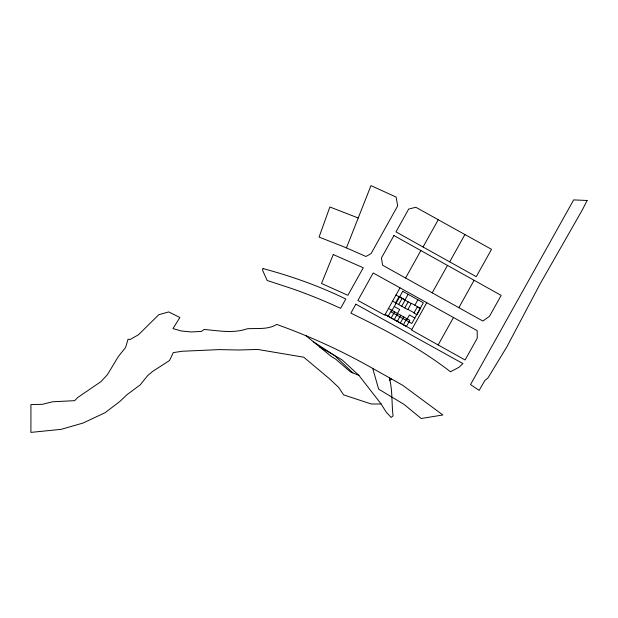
<?xml version="1.0" encoding="UTF-8"?>
<svg xmlns="http://www.w3.org/2000/svg" width="618" height="618" viewBox="0 0 618 618"><rect width="100%" height="100%" fill="white"/><g stroke="black" fill="none" stroke-linecap="round" stroke-linejoin="round"><path stroke-width="0.93" d="M346.435 247.88L370.985 185.609L396.146 197.096L397.668 205.918L371.094 253.558L365.972 256.493L345.122 247.324L319.073 237.065L329.873 206.991L358.216 217.984M399.985 287.849L384.759 315.149L357.907 300.464L373.179 272.955L477.189 330.676L477.258 338.2L465.099 359.985L411.488 330.066L426.752 302.696M405.57 278.007L420.873 250.56M423.052 246.984L438.247 219.73L491.534 249.332L476.262 276.694L395.976 231.874L408.676 209.085L415.798 207.269L438.247 219.73M388.143 316.238L391.542 310.143M395.62 302.828L399.027 296.733M391.194 317.938L394.593 311.843M398.672 304.527L402.071 298.432M396.617 315.026L399.668 309.548L394.245 306.52M408.166 294.315L405.107 299.8L399.684 296.771M394.238 319.637L397.637 313.542M401.715 306.227L405.114 300.132M397.289 321.337L400.688 315.242M404.767 307.926L408.166 301.831M400.333 323.036L403.732 316.941M403.376 324.736L406.783 318.641M406.366 320.464L409.425 314.987L414.848 318.015M414.863 305.238L417.915 299.753M417.451 306.683L413.905 313.025L416.949 314.724L420.348 308.637L417.305 306.937M432.191 292.832L447.478 265.423M449.695 261.862L464.921 234.554M438.17 344.937L453.45 317.521M458.85 307.679L474.114 280.302M389.541 380.248L391.611 379.027L402.851 385.393L442.874 414.972L421.198 418.51L404.048 404.388L378.656 389.155L372.716 368.428C342.094 350.978 309.873 336.292 276.679 324.411C268.197 329.896 256.949 328.058 247.239 328.776C233.048 333.705 218.571 330.63 204.064 329.487L201.491 331.395L191.178 331.959L181.313 330.97L172.97 328.583L179.892 317.498L168.729 311.928L158.795 314.701L138.548 334.709L130.274 339.444L128.042 339.228L125.593 347.455L118.277 356.625L107.401 374.686L100.943 381.638L77.574 397.613L74.685 400.665L52.553 401.777L42.302 404.326L30.946 404.558L30.9 432.391L61.174 429.34L83.036 423.044L105.106 412.693L119.722 401.569L127.184 394.547L140.232 384.852L147.756 375.489L152.453 371.557L169.571 360.479L173.249 352.615L182.325 351.248L219.313 349.603L238.525 350.004L257.76 349.456L303.724 357.196L330.151 379.359L338.703 387.471L343.647 394.902L371.341 404.002L381.121 403.963L386.011 411.858L391.109 417.436L393.071 415.929C391.534 403.191 392.639 390.221 389.355 377.752L372.716 368.428M381.121 403.963L358.934 375.404L350.483 371.912L335.698 359.143L331.078 356.331L305.578 335.342M420.286 308.266L411.356 303.276L407.81 309.626L392.577 301.128M395.976 295.033L411.209 303.538M407.957 309.371L414.045 312.77M388.498 308.444L409.827 320.34L406.428 326.435L385.099 314.539L411.827 329.456M389.355 377.752L391.611 379.027M319.336 346.659L342.225 359.97L358.934 375.404M313.256 341.661L334.732 355.613L352.909 372.909M262.982 268.56L262.534 270.136L267.208 280.495L292.893 288.923A550.105 550.105 0 0 1 332.414 304.635L340.618 308.32L345.81 299.027C319.336 286.049 291.441 276.192 262.982 268.56M333.264 254.554L321.514 283.477L347.888 295.311L363.268 267.779L333.264 254.554M587.1 200.487L582.581 209.463L540.248 283.647L506.752 347.03L487.973 377.915L484.86 380.526L479.143 390.391L470.545 384.574L573.659 199.9L587.1 200.487M355.844 304.18L350.893 313.11C385.516 330.058 419.892 348.065 450.46 371.766L459.019 367.27L462.913 363.585L355.844 304.18M393.944 235.528L381.468 257.884L382.565 265.215L482.851 321.036L489.479 316.316L501.159 295.396L393.944 235.528M402.743 291.287L391.186 311.997L411.789 323.492L423.345 302.781L402.743 291.287"/></g></svg>
